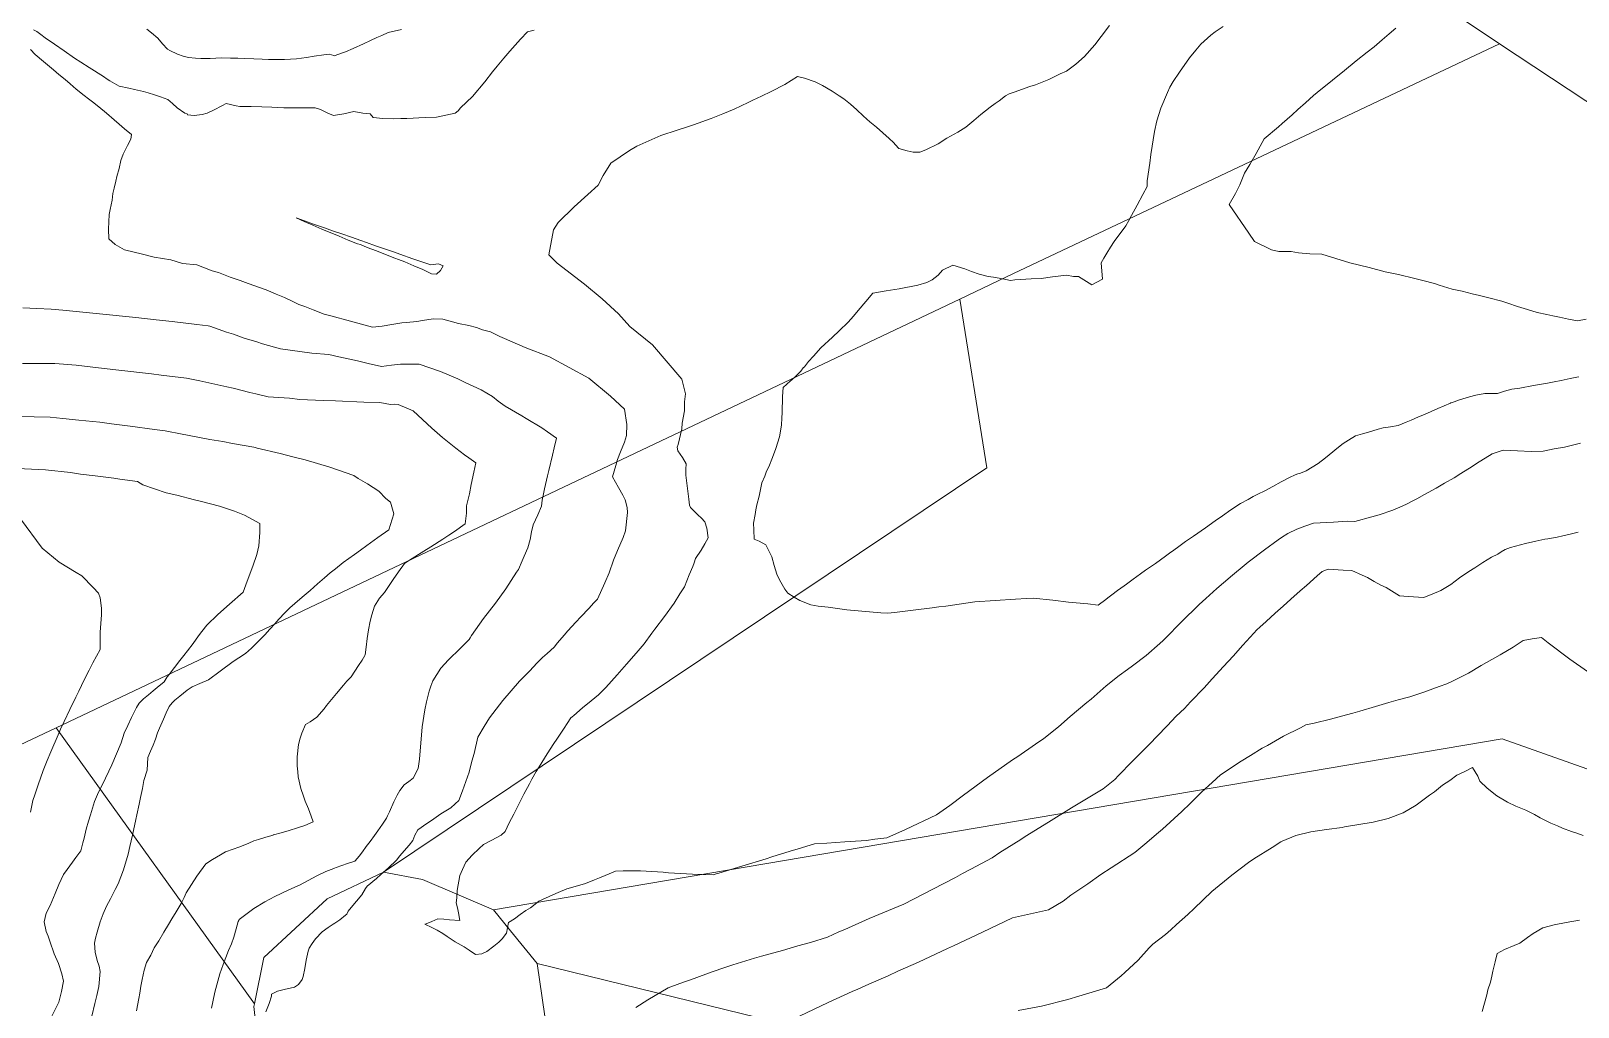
# Model space of a CAD drawing. Header units: inches. Extents: x 11351264 to 11356330, y 6702313 to 6706468.
# Drawn here: x 11353543 to 11354176, y 6703324 to 6703724 of the extents above; entities that cross this region are included whole.
import ezdxf

# ---------------------------------------------------------------- set-up
doc = ezdxf.new("R2010")
doc.units = ezdxf.units.IN
doc.header["$MEASUREMENT"] = 0
doc.layers.add('Shumate_Contours_clip1', color=7, linetype='Continuous', lineweight=0)
doc.layers.add('Shumate_Parcels_clip1', color=7, linetype='Continuous', lineweight=0)

msp = doc.modelspace()

# ---------------------------------------------------------------- linework, layer by layer
at = {"layer": 'Shumate_Contours_clip1'}
for points, elevation in [([(11353748.76, 6703724.19), (11353746.03, 6703723.52), (11353743.16, 6703720.44), (11353740.96, 6703718), (11353738.75, 6703715.57), (11353736.25, 6703712.62), (11353733.5, 6703709.45), (11353731.64, 6703707.06), (11353728.48, 6703703.01), (11353723.53, 6703696.96), (11353718.5, 6703692.34), (11353717.65, 6703691.15), (11353716.37, 6703690.1), (11353708.71, 6703688.53), (11353704.28, 6703688.37), (11353701.52, 6703688.22), (11353699.13, 6703688.06), (11353696.56, 6703688.02), (11353694.1, 6703687.99), (11353691.3, 6703687.83), (11353686.78, 6703688.02), (11353682.84, 6703688.42), (11353681.53, 6703689.85), (11353678.54, 6703690.2), (11353674.87, 6703690.8), (11353670.75, 6703689.85), (11353666.52, 6703689.16), (11353664.3, 6703690.23), (11353661.25, 6703691.6), (11353659, 6703692.38), (11353651.7, 6703692.39), (11353646.24, 6703692.41), (11353641.34, 6703692.6), (11353637.19, 6703692.72), (11353632.87, 6703692.89), (11353628.26, 6703692.92), (11353626.69, 6703693.2), (11353622.67, 6703694.08), (11353621.11, 6703693.27), (11353617.45, 6703691.44), (11353614.84, 6703690.23), (11353612.81, 6703689.61), (11353609.54, 6703689.22), (11353606.83, 6703689.47), (11353606.7, 6703689.83), (11353605.75, 6703690.18), (11353602.55, 6703692.34), (11353600.7, 6703694.14), (11353598.75, 6703695.74), (11353595.71, 6703696.83), (11353593.26, 6703697.67), (11353590.67, 6703698.5), (11353588.78, 6703699.04), (11353585.06, 6703699.9), (11353582.76, 6703700.37), (11353578.79, 6703701.17), (11353574.93, 6703703.37), (11353573.86, 6703704.1), (11353572.37, 6703705.11), (11353566.5, 6703708.82), (11353563.17, 6703710.99), (11353560.52, 6703712.71), (11353556.32, 6703715.67), (11353552.32, 6703718.41), (11353548.52, 6703721.05), (11353546.79, 6703722.36), (11353545.14, 6703723.62), (11353543.73, 6703724.25)], 1394), ([(11353694.41, 6703724.44), (11353688.98, 6703723.18), (11353686.41, 6703722), (11353684.26, 6703721.12), (11353681.65, 6703719.95), (11353678.83, 6703718.56), (11353674.66, 6703716.62), (11353671.46, 6703715.32), (11353667.98, 6703714.04), (11353666.91, 6703713.68), (11353666.65, 6703713.81), (11353664.8, 6703714.34), (11353662.63, 6703714.03), (11353658.64, 6703713.44), (11353655.53, 6703712.94), (11353651.46, 6703712.38), (11353646.45, 6703712.18), (11353642.8, 6703712.17), (11353639.88, 6703712.18), (11353637.4, 6703712.29), (11353633.98, 6703712.4), (11353630.06, 6703712.57), (11353627.36, 6703712.65), (11353624.45, 6703712.73), (11353620.64, 6703712.77), (11353616.12, 6703712.6), (11353612.23, 6703712.54), (11353610.03, 6703712.73), (11353607.2, 6703712.93), (11353605, 6703713.44), (11353602.73, 6703714.26), (11353599.55, 6703715.82), (11353598.57, 6703716.39), (11353596.53, 6703718.57), (11353594.62, 6703720.88), (11353592.1, 6703723.1), (11353590.17, 6703724.49)], 1396), ([(11353984.24, 6703725.99), (11353980.82, 6703721.6), (11353978.24, 6703718.13), (11353974.04, 6703713.37), (11353970.51, 6703710.18), (11353966.68, 6703707.42), (11353964.04, 6703706.3), (11353959.47, 6703703.92), (11353953.99, 6703701.83), (11353951.66, 6703701.05), (11353948.24, 6703699.83), (11353945.6, 6703698.89), (11353943.15, 6703698.1), (11353941.62, 6703697.31), (11353939.14, 6703695.28), (11353937.47, 6703694.06), (11353935.45, 6703692.61), (11353931.57, 6703689.63), (11353928.67, 6703687.1), (11353925.48, 6703684.5), (11353922.12, 6703682.38), (11353917.73, 6703679.88), (11353914.08, 6703677.65), (11353909.11, 6703675.1), (11353906.57, 6703674.2), (11353903.95, 6703674.2), (11353901.46, 6703674.77), (11353897.96, 6703675.75), (11353896.64, 6703677.26), (11353895.84, 6703678.14), (11353894.12, 6703679.81), (11353891.49, 6703682.16), (11353888.82, 6703684.41), (11353886.15, 6703686.67), (11353884.93, 6703687.67), (11353883.47, 6703689.04), (11353880.88, 6703691.5), (11353878.26, 6703693.89), (11353875.52, 6703695.98), (11353873.59, 6703697.23), (11353870.71, 6703699.18), (11353866.72, 6703701.48), (11353863.77, 6703703), (11353859.4, 6703704.48), (11353856.48, 6703705.16), (11353851.32, 6703701.87), (11353845.68, 6703699.06), (11353841.84, 6703697.12), (11353838.19, 6703695.45), (11353836.37, 6703694.51), (11353830.63, 6703691.86), (11353825.95, 6703689.9), (11353821.2, 6703688.03), (11353813.95, 6703685.4), (11353811.87, 6703684.74), (11353807.24, 6703683.22), (11353800.53, 6703681.05), (11353790.7, 6703676.71), (11353787.75, 6703674.85), (11353780.08, 6703669.69), (11353776.99, 6703664.67), (11353774.95, 6703660.65), (11353770.69, 6703656.86), (11353765.12, 6703651.85), (11353758.55, 6703645.38), (11353756.65, 6703642.47), (11353754.73, 6703632.13), (11353758.1, 6703628.82), (11353769.27, 6703620.18), (11353776.62, 6703614.16), (11353783.22, 6703608), (11353787.86, 6703602.77), (11353797.18, 6703595.36), (11353809.19, 6703581.21), (11353810.61, 6703575.22), (11353810.33, 6703572.02), (11353810.22, 6703568.28), (11353809.33, 6703563.22), (11353809.11, 6703560.97), (11353807.64, 6703554.54), (11353807.32, 6703553.42), (11353807.56, 6703551.93), (11353809.43, 6703549.22), (11353810.92, 6703546.55), (11353810.87, 6703544.39), (11353810.86, 6703541.96), (11353811.28, 6703538.69), (11353811.65, 6703535.43), (11353812.03, 6703532.17), (11353812.36, 6703529.64), (11353812.66, 6703528.78), (11353812.97, 6703528.41), (11353815.75, 6703525.8), (11353817.26, 6703524.4), (11353818.63, 6703522.89), (11353819.34, 6703520.23), (11353820.01, 6703516.36), (11353818.59, 6703513.8), (11353817.04, 6703511.27), (11353814.82, 6703507.85), (11353814.21, 6703506.05), (11353813.71, 6703504.65), (11353812.22, 6703501.14), (11353811.26, 6703498.7), (11353810.25, 6703496.28), (11353808.35, 6703493.33), (11353806.01, 6703489.63), (11353802.02, 6703484.17), (11353798.16, 6703478.93), (11353796.92, 6703477.26), (11353793.76, 6703472.99), (11353790.51, 6703469.08), (11353786.53, 6703464.62), (11353782.63, 6703460.21), (11353778.09, 6703455.05), (11353775.07, 6703452.11), (11353771.99, 6703449.62), (11353768.53, 6703446.71), (11353764.94, 6703443.65), (11353764.23, 6703443.07), (11353763.67, 6703442.61), (11353762.23, 6703440.37), (11353760.97, 6703438.44), (11353759.36, 6703436.01), (11353757.93, 6703433.83), (11353756.8, 6703432.11), (11353754.01, 6703427.86), (11353750.72, 6703422.59), (11353749.59, 6703420.62), (11353747.8, 6703417.51), (11353746.86, 6703415.56), (11353744.54, 6703411.32), (11353742.45, 6703407.3), (11353740.43, 6703403.24), (11353738.51, 6703399.59), (11353736.87, 6703396.15), (11353735.24, 6703394.66), (11353731.39, 6703392.57), (11353727.98, 6703390.72), (11353726.23, 6703389.19), (11353723.37, 6703386.42), (11353720.75, 6703383.54), (11353719.41, 6703380.57), (11353718.25, 6703378.08), (11353717.21, 6703371.99), (11353717.06, 6703368.96), (11353716.8, 6703366.84), (11353717.33, 6703364.82), (11353717.72, 6703362.77), (11353718.24, 6703359.64), (11353714.09, 6703359.94), (11353711.79, 6703360.17), (11353709.26, 6703360.3), (11353706.84, 6703359.31), (11353704.44, 6703358.31), (11353704.01, 6703358.13), (11353704.29, 6703357.99), (11353706.6, 6703356.87), (11353708.99, 6703355.73), (11353711.3, 6703354.29), (11353713.13, 6703353.09), (11353716.43, 6703350.94), (11353720.09, 6703348.82), (11353722.07, 6703347.48), (11353724.64, 6703345.68), (11353727.31, 6703346.01), (11353729.32, 6703346.94), (11353732.25, 6703349.1), (11353734.24, 6703350.73), (11353735.64, 6703352.21), (11353737.35, 6703354.43), (11353738.26, 6703358.79), (11353740.62, 6703360.41), (11353742.96, 6703362.08), (11353745.3, 6703363.72), (11353747.18, 6703364.86), (11353747.75, 6703365.32), (11353750.56, 6703367.6), (11353756.38, 6703370.18), (11353758.5, 6703371.11), (11353762.06, 6703372.58), (11353766.5, 6703373.9), (11353769.68, 6703374.83), (11353773.4, 6703376.3), (11353775.53, 6703377.1), (11353777.72, 6703378.06), (11353782.03, 6703379.82), (11353785.18, 6703379.99), (11353792.22, 6703380.04), (11353801.57, 6703379.39), (11353803.7, 6703379.21), (11353813.5, 6703378.62), (11353821.99, 6703378.3), (11353823.67, 6703378.84), (11353824.27, 6703379), (11353833.69, 6703381.92), (11353843.65, 6703384.95), (11353845.98, 6703385.7), (11353853.57, 6703388.05), (11353856.86, 6703389.05), (11353863.52, 6703391.11), (11353868.49, 6703391.36), (11353875.95, 6703391.92), (11353878.04, 6703392.05), (11353884.81, 6703392.47), (11353888.21, 6703392.98), (11353893.15, 6703393.5), (11353900.8, 6703396.94), (11353913.48, 6703402.92), (11353918.85, 6703406.81), (11353924.56, 6703410.95), (11353934.3, 6703418.15), (11353944.53, 6703425.43), (11353946.67, 6703426.86), (11353953.93, 6703431.91), (11353957.39, 6703434.16), (11353963.36, 6703438.98), (11353968.1, 6703443.11), (11353975, 6703448.88), (11353976.74, 6703450.34), (11353982.86, 6703455.79), (11353988.19, 6703459.91), (11353991.58, 6703462.35), (11353993.69, 6703463.95), (11353999.25, 6703468.18), (11354004.89, 6703473.03), (11354006.27, 6703474.25), (11354009.53, 6703477.58), (11354011.35, 6703479.48), (11354015.41, 6703483.62), (11354019.23, 6703487.3), (11354020.95, 6703488.97), (11354023.65, 6703491.5), (11354028.21, 6703495.58), (11354030.99, 6703497.89), (11354034.6, 6703500.98), (11354039.46, 6703504.98), (11354041.09, 6703506.29), (11354047.77, 6703511.43), (11354053.33, 6703515.45), (11354054.64, 6703516.46), (11354057.32, 6703518.07), (11354060.9, 6703519.82), (11354064.27, 6703521.11), (11354067.85, 6703522.29), (11354075.93, 6703522.78), (11354081.52, 6703523.15), (11354084.69, 6703523.07), (11354091.69, 6703524.88), (11354094.71, 6703525.8), (11354100.25, 6703527.66), (11354104.14, 6703529.32), (11354106.16, 6703530.3), (11354107.98, 6703531.2), (11354110.15, 6703532.34), (11354113.2, 6703534.09), (11354118.03, 6703536.65), (11354121.45, 6703538.69), (11354125.36, 6703540.86), (11354128.05, 6703542.62), (11354132.76, 6703545.47), (11354134.54, 6703546.68), (11354141, 6703550.77), (11354145.42, 6703552.24), (11354148.5, 6703552.13), (11354151.32, 6703551.96), (11354156.9, 6703551.66), (11354161.79, 6703551.84), (11354166.28, 6703552.69), (11354170.5, 6703553.47), (11354177.13, 6703555.05)], 1392), ([(11354030.74, 6703725.64), (11354027.48, 6703723.41), (11354025.76, 6703722.05), (11354021.67, 6703718.4), (11354019.6, 6703715.98), (11354016.98, 6703712.88), (11354012.87, 6703706.9), (11354010.34, 6703703.08), (11354008.95, 6703700.77), (11354008.06, 6703698.58), (11354005.23, 6703692.2), (11354003.7, 6703687.01), (11354002.7, 6703682.69), (11354001.19, 6703673.19), (11354000.74, 6703669.72), (11353999.75, 6703662.43), (11353999.7, 6703660.18), (11353997.93, 6703656.87), (11353995.66, 6703652.57), (11353993.26, 6703648.32), (11353992.18, 6703646.27), (11353990.93, 6703644.05), (11353989.05, 6703641.45), (11353987.7, 6703639.72), (11353986.22, 6703637.66), (11353984.65, 6703635.32), (11353983.16, 6703632.79), (11353981.88, 6703630.8), (11353980.9, 6703628.96), (11353981.43, 6703622.22), (11353977.01, 6703619.84), (11353971.55, 6703623.35), (11353969.53, 6703623.24), (11353966.66, 6703623.82), (11353960.99, 6703623.1), (11353956.28, 6703622.51), (11353952.23, 6703622.29), (11353945.47, 6703621.93), (11353943.7, 6703621.66), (11353940.59, 6703622.39), (11353936.83, 6703622.96), (11353934.59, 6703623.35), (11353930.96, 6703624.25), (11353927.7, 6703625.31), (11353925.04, 6703626.48), (11353920.12, 6703627.89), (11353915.93, 6703625.96), (11353914.06, 6703623.81), (11353911.68, 6703621.95), (11353909.5, 6703620.89), (11353905.79, 6703619.73), (11353898.16, 6703618.29), (11353892.81, 6703617.4), (11353887.31, 6703616.45), (11353884.48, 6703613.08), (11353881.42, 6703609.34), (11353879.49, 6703607.04), (11353877.28, 6703604.66), (11353873.58, 6703601.08), (11353870.87, 6703598.47), (11353866.05, 6703594.1), (11353863.09, 6703590.73), (11353861, 6703588.49), (11353859.34, 6703586.36), (11353858.81, 6703585.92), (11353857.92, 6703584.55), (11353855.8, 6703582.44), (11353854.15, 6703581.04), (11353853.69, 6703580.62), (11353850.61, 6703577.82), (11353850.34, 6703574.21), (11353850.31, 6703567.49), (11353850.15, 6703565.48), (11353849.93, 6703562.47), (11353849.15, 6703557.63), (11353847.59, 6703552.84), (11353846.36, 6703549.17), (11353844.82, 6703545.41), (11353843.9, 6703543.56), (11353843.22, 6703541.63), (11353841.95, 6703538.9), (11353841.61, 6703537.47), (11353841.2, 6703535.44), (11353840.77, 6703533.4), (11353839.88, 6703529.82), (11353839.51, 6703527.83), (11353839.13, 6703525.83), (11353838.48, 6703522.39), (11353838.61, 6703519.57), (11353838.75, 6703515.84), (11353840.87, 6703514.95), (11353843.62, 6703513.47), (11353845.96, 6703508.52), (11353846.96, 6703504.98), (11353848.02, 6703501.49), (11353849.11, 6703499.13), (11353851.4, 6703495.37), (11353852.54, 6703493.73), (11353855.17, 6703492.02), (11353857.42, 6703490.66), (11353861.94, 6703488.93), (11353865.02, 6703488.39), (11353869.12, 6703487.87), (11353876.68, 6703486.82), (11353890.7, 6703485.59), (11353893.48, 6703485.47), (11353896.24, 6703485.76), (11353903.92, 6703486.76), (11353911.66, 6703487.62), (11353914.42, 6703488.01), (11353917.23, 6703488.33), (11353929.1, 6703490.13), (11353945.73, 6703491.18), (11353950.33, 6703491.52), (11353952.99, 6703491.65), (11353961.09, 6703490.75), (11353967.48, 6703490.01), (11353975.33, 6703489.24), (11353979.69, 6703488.69), (11353982.75, 6703491.08), (11353983.58, 6703491.7), (11353985.23, 6703492.97), (11353987.48, 6703494.7), (11353990.23, 6703496.68), (11353991.23, 6703497.4), (11353993.97, 6703499.35), (11353996.99, 6703501.54), (11353999.04, 6703503.04), (11354003.05, 6703505.76), (11354007.26, 6703508.79), (11354008.9, 6703509.98), (11354010.58, 6703511.21), (11354012.67, 6703512.76), (11354015.42, 6703514.76), (11354018.64, 6703517.05), (11354023.54, 6703520.46), (11354027.49, 6703523.22), (11354030.52, 6703525.35), (11354033.98, 6703527.75), (11354037.87, 6703530.44), (11354041, 6703532.03), (11354043.05, 6703533.18), (11354044.97, 6703534.17), (11354047.81, 6703535.51), (11354051.16, 6703537.39), (11354054.53, 6703539.24), (11354057.94, 6703540.96), (11354060.34, 6703542.08), (11354061.39, 6703542.53), (11354062.43, 6703542.75), (11354064.78, 6703543.8), (11354069.72, 6703546.81), (11354072.66, 6703549.05), (11354075.64, 6703551.49), (11354077.36, 6703552.93), (11354079.95, 6703554.9), (11354082.06, 6703556.27), (11354085.02, 6703558.09), (11354087.85, 6703558.89), (11354090.28, 6703559.6), (11354094.31, 6703560.83), (11354096.38, 6703561.29), (11354099.34, 6703561.8), (11354102.41, 6703562.29), (11354105.77, 6703563.63), (11354107.84, 6703564.49), (11354110.76, 6703565.8), (11354113.28, 6703566.86), (11354118.71, 6703569.21), (11354123.92, 6703571.46), (11354124.06, 6703571.52), (11354124.17, 6703571.56), (11354125.44, 6703572.04), (11354127.56, 6703572.82), (11354131.7, 6703574.05), (11354134.32, 6703574.67), (11354137.98, 6703575.37), (11354140.01, 6703575.47), (11354143.17, 6703575.47), (11354146.02, 6703576.31), (11354148.97, 6703577.13), (11354152.32, 6703577.55), (11354157.93, 6703578.64), (11354163.55, 6703579.7), (11354166.39, 6703580.24), (11354169.16, 6703580.78), (11354172.94, 6703581.49), (11354175.56, 6703582.03), (11354176.39, 6703582.24)], 1390), ([(11354101.52, 6703725.02), (11354098.82, 6703722.65), (11354095.84, 6703720.14), (11354092.58, 6703717.36), (11354089.82, 6703715.16), (11354085.28, 6703711.54), (11354080.44, 6703707.61), (11354075.61, 6703703.72), (11354073.36, 6703701.91), (11354070.78, 6703699.82), (11354067.75, 6703697.4), (11354064.5, 6703694.36), (11354061.43, 6703691.64), (11354059.09, 6703689.47), (11354055, 6703685.95), (11354053.48, 6703684.55), (11354047.54, 6703679.59), (11354044.34, 6703673.69), (11354041.76, 6703669.15), (11354039.52, 6703665.58), (11354037.62, 6703660.86), (11354035.83, 6703657.29), (11354033.33, 6703652.82), (11354041.37, 6703641.06), (11354043.63, 6703637.57), (11354050.6, 6703634.19), (11354053.59, 6703633.57), (11354058.59, 6703633.59), (11354061.65, 6703632.96), (11354066.27, 6703632.55), (11354071.22, 6703632.47), (11354082.66, 6703628.94), (11354090.64, 6703626.93), (11354097.09, 6703625.15), (11354102.6, 6703624.09), (11354104.82, 6703623.58), (11354107.15, 6703623), (11354112.5, 6703621.64), (11354117.3, 6703620.37), (11354119.28, 6703619.74), (11354124.61, 6703618.15), (11354128.61, 6703617.27), (11354132.8, 6703616.24), (11354135.81, 6703615.57), (11354139.6, 6703614.63), (11354144.86, 6703613.14), (11354147.4, 6703612.37), (11354151.38, 6703611.08), (11354155.36, 6703609.8), (11354159.36, 6703608.58), (11354163.27, 6703607.7), (11354165.76, 6703607.14), (11354168.45, 6703606.62), (11354172.19, 6703605.87), (11354175.88, 6703605.18), (11354179.44, 6703605.82)], 1388), ([(11353542.48, 6703716.28), (11353544.37, 6703714.19), (11353547.82, 6703711.25), (11353551.89, 6703707.9), (11353554.08, 6703706.06), (11353556.63, 6703703.9), (11353558.69, 6703702.16), (11353561.2, 6703700.04), (11353564.51, 6703697.41), (11353566.27, 6703696.05), (11353567.88, 6703694.77), (11353570.45, 6703692.78), (11353573.66, 6703690.11), (11353576.8, 6703687.38), (11353578.77, 6703685.72), (11353581.05, 6703683.79), (11353583.85, 6703681.41), (11353583.75, 6703680.46), (11353583.54, 6703679.57), (11353582.17, 6703676.99), (11353580.46, 6703673.41), (11353579.54, 6703670.85), (11353578.76, 6703667.55), (11353577.91, 6703664.27), (11353577.44, 6703662.29), (11353576.73, 6703659.44), (11353576.25, 6703657.3), (11353575.88, 6703654.56), (11353575.11, 6703650.79), (11353574.68, 6703648.73), (11353574.38, 6703642.68), (11353574.54, 6703638.7), (11353577.14, 6703636.42), (11353580.95, 6703634.22), (11353588.42, 6703632.46), (11353593.08, 6703631.27), (11353599.97, 6703630.09), (11353604.72, 6703628.64), (11353610.63, 6703628.06), (11353616.87, 6703625.6), (11353619.51, 6703624.88), (11353624.22, 6703622.99), (11353628.4, 6703621.68), (11353631.62, 6703620.39), (11353639.01, 6703617.79), (11353643.08, 6703616.07), (11353646.43, 6703614.66), (11353649.67, 6703613.14), (11353652.42, 6703611.85), (11353654.8, 6703610.98), (11353658.23, 6703609.66), (11353662.7, 6703607.93), (11353665.49, 6703607.19), (11353673.57, 6703605.06), (11353677.97, 6703603.83), (11353682.46, 6703602.62), (11353686.52, 6703602.94), (11353690.48, 6703603.7), (11353694.47, 6703604.28), (11353696.48, 6703604.5), (11353700.63, 6703604.86), (11353702.98, 6703605.32), (11353707.34, 6703605.91), (11353711.32, 6703605.78), (11353717.76, 6703604.07), (11353722.01, 6703603.2), (11353725.11, 6703602.38), (11353727.51, 6703601.48), (11353730.82, 6703600.62), (11353734.61, 6703598.78), (11353736.53, 6703597.93), (11353745.09, 6703594.24), (11353755.02, 6703590.45), (11353771.14, 6703581.71), (11353780.02, 6703574.27), (11353785.76, 6703568.93), (11353786.66, 6703562.67), (11353786.47, 6703558.24), (11353785.76, 6703555.43), (11353784.08, 6703551.46), (11353782.86, 6703548.32), (11353782.14, 6703545.96), (11353780.74, 6703541.26), (11353783.18, 6703536.94), (11353785.03, 6703533.83), (11353786.01, 6703531.89), (11353786.73, 6703528.73), (11353786.93, 6703526.73), (11353786.04, 6703519.2), (11353785.13, 6703516.44), (11353782.8, 6703511.12), (11353781.2, 6703507.16), (11353779.44, 6703501.96), (11353777.62, 6703497.88), (11353774.62, 6703491.22), (11353773.18, 6703489.73), (11353771.04, 6703487.44), (11353767.78, 6703483.99), (11353765.73, 6703481.77), (11353762.49, 6703478.24), (11353760.94, 6703476.41), (11353758.26, 6703473.33), (11353756.84, 6703471.62), (11353753.98, 6703469.03), (11353752.1, 6703467.32), (11353749.89, 6703465.16), (11353746.85, 6703461.8), (11353742.73, 6703457.6), (11353735.95, 6703449.79), (11353730.48, 6703442.66), (11353728.31, 6703439.07), (11353725.6, 6703434.68), (11353724.09, 6703428.04), (11353723.25, 6703424.86), (11353722.09, 6703420.45), (11353720.78, 6703416.6), (11353719.35, 6703412.73), (11353717.89, 6703408.84), (11353716.36, 6703407.37), (11353714.64, 6703405.77), (11353710.52, 6703403.35), (11353706.71, 6703400.59), (11353704.76, 6703399.33), (11353701.12, 6703396.75), (11353699.82, 6703394.6), (11353699.07, 6703392.36), (11353697.59, 6703390.49), (11353695.52, 6703388.15), (11353693.73, 6703386.11), (11353692.31, 6703384.43), (11353689.05, 6703381.18), (11353685.92, 6703378.43), (11353684.11, 6703376.84), (11353680.37, 6703373.66), (11353679.65, 6703372.83), (11353678.12, 6703370.23), (11353675.96, 6703367.52), (11353674.51, 6703365.78), (11353672.58, 6703363.45), (11353671.95, 6703362.3), (11353671.44, 6703361.8), (11353669.16, 6703359.98), (11353667.13, 6703358.57), (11353666.44, 6703358.11), (11353664.4, 6703356.76), (11353661.95, 6703354.99), (11353659.21, 6703352.19), (11353657.77, 6703350.31), (11353656.53, 6703348.36), (11353656.24, 6703347.17), (11353655.42, 6703343.36), (11353654.87, 6703340.01), (11353654.08, 6703336.73), (11353653.72, 6703335.52), (11353652.28, 6703333.47), (11353650.56, 6703332.34), (11353646.35, 6703331.41), (11353643.58, 6703330.69), (11353641.15, 6703329.5), (11353641.23, 6703328.69), (11353640.2, 6703325.69), (11353638.8, 6703322.26)], 1394), ([(11353539.42, 6703610.42), (11353545.09, 6703610.17), (11353551.03, 6703609.87), (11353555.77, 6703609.55), (11353570.71, 6703608.08), (11353585.63, 6703606.54), (11353593.91, 6703605.58), (11353600.53, 6703604.89), (11353610.54, 6703603.66), (11353615.26, 6703603.13), (11353615.99, 6703602.98), (11353622.7, 6703600.55), (11353625.66, 6703599.63), (11353630.04, 6703598.09), (11353635.22, 6703596.54), (11353637.42, 6703595.8), (11353644.86, 6703593.7), (11353657.64, 6703591.89), (11353664.61, 6703591.38), (11353668.69, 6703590.45), (11353676.32, 6703588.73), (11353680.78, 6703587.68), (11353686.26, 6703586.48), (11353690.28, 6703586.96), (11353693.95, 6703587.38), (11353697.69, 6703587.47), (11353701.68, 6703587.36), (11353710.42, 6703584.39), (11353717.42, 6703581.44), (11353720.53, 6703579.96), (11353727.07, 6703576.87), (11353731.69, 6703574.16), (11353733.94, 6703572.27), (11353736.79, 6703570.28), (11353743.66, 6703566.28), (11353745.49, 6703565.2), (11353751.84, 6703561.37), (11353754.21, 6703559.73), (11353757.81, 6703557.07), (11353756.92, 6703553.22), (11353756.2, 6703550.18), (11353754.66, 6703543.87), (11353754.16, 6703541.67), (11353752.97, 6703536.39), (11353752.53, 6703534.37), (11353751.94, 6703531.7), (11353751.76, 6703529.26), (11353750.18, 6703525.69), (11353748.35, 6703521.69), (11353747.65, 6703518.8), (11353747.1, 6703515.64), (11353746.06, 6703512.28), (11353744.64, 6703508.77), (11353743.78, 6703506.86), (11353742.29, 6703503.41), (11353741.5, 6703502.29), (11353737.14, 6703495.41), (11353732.85, 6703489.59), (11353727.97, 6703483.24), (11353723.08, 6703476.31), (11353722.48, 6703475.34), (11353722.12, 6703474.74), (11353718.39, 6703470.99), (11353713.6, 6703466.37), (11353710.5, 6703462.97), (11353707.22, 6703457.83), (11353706.41, 6703455.57), (11353705.72, 6703453.54), (11353704.68, 6703449.23), (11353703.89, 6703445.88), (11353702.82, 6703439.01), (11353702.43, 6703433.91), (11353702.24, 6703430.8), (11353701.82, 6703425.7), (11353701.23, 6703421.84), (11353699.12, 6703418), (11353697.35, 6703416.63), (11353695.52, 6703415.18), (11353693.7, 6703412.95), (11353692.65, 6703411.03), (11353691.24, 6703408.28), (11353689.52, 6703404.15), (11353688.73, 6703402.49), (11353688.23, 6703401.54), (11353686.65, 6703399.09), (11353684.75, 6703396.31), (11353683.38, 6703394.41), (11353681.52, 6703392.02), (11353679.93, 6703389.92), (11353678.41, 6703387.8), (11353677.06, 6703386), (11353675.47, 6703384.12), (11353675.35, 6703383.97), (11353672.25, 6703382.95), (11353667.65, 6703381.35), (11353667.03, 6703381.12), (11353666.64, 6703381), (11353663.46, 6703379.67), (11353659.74, 6703377.9), (11353656.16, 6703376.03), (11353652.61, 6703374.15), (11353650.76, 6703373.34), (11353648.04, 6703372.1), (11353642.59, 6703369.43), (11353638.42, 6703367.26), (11353633.93, 6703364.53), (11353630.72, 6703362.14), (11353628, 6703360.04), (11353627.88, 6703360.01), (11353627.75, 6703359.73), (11353627.52, 6703359.28), (11353626.75, 6703356.22), (11353625.8, 6703352.84), (11353624.76, 6703350.18), (11353623.6, 6703347.37), (11353621.39, 6703341.62), (11353620.65, 6703339.71), (11353620.06, 6703337.79), (11353618.8, 6703333.39), (11353618.02, 6703330.34), (11353617.16, 6703326.33), (11353616.64, 6703323.76)], 1396), ([(11353539.28, 6703587.63), (11353547.61, 6703587.64), (11353552.4, 6703587.72), (11353561.24, 6703587.01), (11353572.68, 6703585.69), (11353578.61, 6703584.98), (11353592.02, 6703583.41), (11353596.02, 6703582.91), (11353606.43, 6703581.69), (11353611.88, 6703580.54), (11353615.54, 6703579.75), (11353622.86, 6703578.15), (11353625.49, 6703577.6), (11353632.24, 6703575.78), (11353634.77, 6703575.28), (11353639.77, 6703574.05), (11353648.52, 6703573.45), (11353652.76, 6703573.01), (11353662.28, 6703572.56), (11353667.32, 6703572.34), (11353678.97, 6703571.86), (11353685.57, 6703571.75), (11353689.92, 6703570.92), (11353691.52, 6703570.98), (11353693.06, 6703570.89), (11353699.19, 6703568.26), (11353706.78, 6703561.26), (11353711.13, 6703557.45), (11353716.69, 6703553.02), (11353720.15, 6703550.35), (11353722.01, 6703549.02), (11353724.88, 6703546.96), (11353724, 6703543.14), (11353722.87, 6703538.17), (11353722.24, 6703534.35), (11353721.03, 6703529.47), (11353721, 6703526.39), (11353720.41, 6703522.08), (11353716.09, 6703518.9), (11353713.8, 6703517.43), (11353711.31, 6703515.78), (11353706.38, 6703512.68), (11353703.6, 6703510.92), (11353697.67, 6703507.17), (11353695.57, 6703505.85), (11353693.2, 6703502.45), (11353691.02, 6703499.28), (11353688.86, 6703496), (11353687.43, 6703493.9), (11353685.41, 6703491.56), (11353683.32, 6703488.29), (11353682.29, 6703484.75), (11353681.61, 6703482.25), (11353680.87, 6703478.64), (11353680.36, 6703475.08), (11353679.91, 6703471.53), (11353679.56, 6703468.4), (11353679.4, 6703468.12), (11353678.25, 6703466.3), (11353676.78, 6703464.01), (11353675.3, 6703461.72), (11353673.8, 6703459.46), (11353672.04, 6703457.59), (11353670.69, 6703456.04), (11353667.79, 6703452.65), (11353663.75, 6703447.7), (11353662.67, 6703446.3), (11353659.72, 6703442.91), (11353657.05, 6703441.06), (11353655.06, 6703439.84), (11353653.56, 6703436.42), (11353652.9, 6703434.25), (11353652.22, 6703431.78), (11353651.69, 6703426.64), (11353651.65, 6703423.02), (11353651.94, 6703420.52), (11353652.15, 6703418.48), (11353653.18, 6703413.74), (11353654.21, 6703410.52), (11353654.99, 6703408.49), (11353656.36, 6703405.32), (11353657.45, 6703402.35), (11353658.27, 6703400.03), (11353654.84, 6703398.6), (11353651.76, 6703397.63), (11353648.43, 6703396.53), (11353645.19, 6703395.54), (11353641.94, 6703394.68), (11353641.91, 6703394.68), (11353641.84, 6703394.66), (11353638.91, 6703393.76), (11353635.91, 6703392.85), (11353633.96, 6703392.22), (11353631.92, 6703391.38), (11353628.86, 6703390.13), (11353627.8, 6703389.63), (11353625.43, 6703388.8), (11353622.35, 6703387.75), (11353620.33, 6703386.55), (11353616.96, 6703384.64), (11353614.34, 6703382.86), (11353610.58, 6703377.76), (11353606.25, 6703370.99), (11353605.39, 6703369.1), (11353604.24, 6703366.57), (11353602.14, 6703363.25), (11353600.43, 6703360.33), (11353598.94, 6703358.02), (11353597.09, 6703354.89), (11353595.06, 6703351.35), (11353593.16, 6703348.41), (11353591.72, 6703345.52), (11353589.98, 6703342.43), (11353589.09, 6703339.27), (11353588.18, 6703335.54), (11353587.72, 6703332.84), (11353587.21, 6703329.93), (11353586.85, 6703327.79), (11353585.96, 6703322.73)], 1398), ([(11353537.42, 6703565.93), (11353550.51, 6703565.69), (11353555.73, 6703565.19), (11353562.23, 6703564.55), (11353570.87, 6703563.66), (11353575.68, 6703563.05), (11353583.24, 6703562.08), (11353593.24, 6703560.72), (11353597.58, 6703560.17), (11353604.61, 6703558.78), (11353606.74, 6703558.38), (11353615.92, 6703556.62), (11353621.18, 6703555.7), (11353625.14, 6703554.96), (11353634, 6703553.46), (11353634.44, 6703553.33), (11353635.26, 6703553.06), (11353644.71, 6703550.88), (11353649.89, 6703549.54), (11353654.99, 6703548.23), (11353665.01, 6703545.18), (11353674.87, 6703541.89), (11353676.71, 6703540.62), (11353680.51, 6703538.36), (11353685.13, 6703535.49), (11353687.97, 6703532.44), (11353689.96, 6703530.86), (11353691.19, 6703526.11), (11353689.23, 6703519.59), (11353684.72, 6703516.39), (11353680.25, 6703513.19), (11353677.65, 6703511.33), (11353675.09, 6703509.5), (11353670.57, 6703506.28), (11353667.4, 6703503.66), (11353665.24, 6703501.93), (11353662.82, 6703499.89), (11353659.97, 6703497.46), (11353656.97, 6703494.8), (11353654.48, 6703492.72), (11353652.73, 6703491.2), (11353648.72, 6703487.68), (11353646.59, 6703485.55), (11353644.19, 6703483.07), (11353642.57, 6703481.13), (11353640.55, 6703478.92), (11353638.44, 6703476.56), (11353635.33, 6703473.43), (11353633.01, 6703471.2), (11353630.51, 6703468.98), (11353627.79, 6703467.13), (11353625.5, 6703465.75), (11353620.14, 6703461.73), (11353615.38, 6703458.25), (11353611.85, 6703456.69), (11353608.67, 6703455.31), (11353606.64, 6703453.95), (11353603.7, 6703451.54), (11353601.61, 6703449.92), (11353600.57, 6703448.78), (11353599.21, 6703447.28), (11353598.06, 6703444.67), (11353596.92, 6703442.05), (11353595.34, 6703438.44), (11353594.49, 6703436.46), (11353593.72, 6703433.88), (11353592.72, 6703431.42), (11353591.66, 6703429.04), (11353590.53, 6703426.42), (11353590.26, 6703421.18), (11353588.93, 6703417.04), (11353588.3, 6703413.73), (11353587.49, 6703409.99), (11353586.99, 6703407.33), (11353586.02, 6703402.92), (11353585.64, 6703400.95), (11353584.26, 6703394.58), (11353583.19, 6703390.02), (11353582.47, 6703386.77), (11353580.52, 6703380.42), (11353578.42, 6703374.68), (11353577.18, 6703372.32), (11353575.27, 6703368.58), (11353573.59, 6703365.48), (11353572.2, 6703362.41), (11353571, 6703359.13), (11353569.75, 6703354.95), (11353569.15, 6703352.4), (11353568.67, 6703350.43), (11353569.02, 6703346.74), (11353569.8, 6703343.32), (11353570.57, 6703340.95), (11353570.98, 6703338.79), (11353570.49, 6703332.59), (11353569.72, 6703328.92), (11353568.79, 6703325.62), (11353567.62, 6703320.48)], 1400), ([(11353534.4, 6703544.79), (11353542.85, 6703544.41), (11353548.65, 6703544.11), (11353558.83, 6703543), (11353563.02, 6703542.44), (11353568.99, 6703541.75), (11353576.63, 6703540.68), (11353579.14, 6703540.37), (11353586.26, 6703539.32), (11353588.56, 6703537.95), (11353598, 6703534.78), (11353602.36, 6703533.79), (11353609.58, 6703531.88), (11353612.51, 6703531.23), (11353619.91, 6703529.24), (11353626.06, 6703527.28), (11353630.08, 6703525.54), (11353636.33, 6703522.2), (11353636.33, 6703518.47), (11353636.02, 6703513.03), (11353635.13, 6703509.55), (11353633.48, 6703504.68), (11353632.43, 6703501.8), (11353630.63, 6703497.01), (11353629.58, 6703494.04), (11353623.94, 6703489.21), (11353619.25, 6703484.91), (11353614.72, 6703480.54), (11353612.59, 6703477.97), (11353611.33, 6703476.21), (11353609.04, 6703473.01), (11353606.75, 6703470.11), (11353605.26, 6703468.19), (11353603.67, 6703466.15), (11353601.5, 6703463.18), (11353599.21, 6703460.42), (11353598.5, 6703459.35), (11353597.29, 6703457.43), (11353594.4, 6703455.05), (11353592.76, 6703453.71), (11353590.79, 6703452.03), (11353588.83, 6703450.36), (11353586.96, 6703448.68), (11353585.92, 6703446.82), (11353583.92, 6703442.73), (11353582.39, 6703439.53), (11353580.87, 6703436.33), (11353579.65, 6703432.37), (11353575.81, 6703423.41), (11353571.93, 6703415.37), (11353570.28, 6703412.19), (11353568.69, 6703408.42), (11353567.04, 6703402.94), (11353566.23, 6703400.32), (11353565.28, 6703397.03), (11353564.41, 6703393.39), (11353563.97, 6703391.43), (11353563.1, 6703388.14), (11353561.08, 6703385.43), (11353559.73, 6703383.57), (11353557.48, 6703380.51), (11353556.02, 6703378.56), (11353555.07, 6703376.5), (11353554.11, 6703374.34), (11353552.61, 6703370.77), (11353550.49, 6703365.82), (11353548.9, 6703362.73), (11353548.11, 6703359.11), (11353548.89, 6703355.19), (11353549.7, 6703353.21), (11353550.41, 6703351.2), (11353552.23, 6703345.99), (11353554.03, 6703342.04), (11353555.37, 6703337.89), (11353556.04, 6703334.85), (11353555.2, 6703330.56), (11353554.08, 6703326.26), (11353551.02, 6703319.91)], 1402), ([(11353538.42, 6703524.15), (11353547.28, 6703512.08), (11353554.22, 6703506.34), (11353561.16, 6703502.08), (11353563.56, 6703500.7), (11353568.11, 6703495.94), (11353570.36, 6703493.72), (11353571.06, 6703491.69), (11353571.53, 6703487.56), (11353571.53, 6703484.84), (11353571.02, 6703477.67), (11353571.04, 6703470.67), (11353568.06, 6703465.18), (11353566.55, 6703462.2), (11353564.52, 6703458.12), (11353562.27, 6703453.59), (11353561.04, 6703451.09), (11353558.58, 6703446.08), (11353556.3, 6703441.1), (11353554.85, 6703437.96), (11353553.83, 6703435.63), (11353550.82, 6703428.76), (11353549.3, 6703425.16), (11353547.71, 6703421.08), (11353545.61, 6703415.24), (11353544.24, 6703411.12), (11353543.46, 6703408.77), (11353542.56, 6703404.03)], 1404), ([(11353790.28, 6703324.07), (11353795.28, 6703327.18), (11353803.59, 6703332.15), (11353808.42, 6703333.89), (11353814.27, 6703335.97), (11353821.2, 6703338.47), (11353827.23, 6703340.61), (11353830.03, 6703341.49), (11353838.87, 6703344.29), (11353841.85, 6703345.08), (11353850.37, 6703347.41), (11353856.68, 6703349.27), (11353861.8, 6703350.67), (11353868.84, 6703352.84), (11353873.5, 6703354.97), (11353875.89, 6703355.99), (11353885.92, 6703360.48), (11353900.02, 6703366.32), (11353911.94, 6703372.43), (11353921.18, 6703377.3), (11353924.05, 6703378.86), (11353927.49, 6703380.72), (11353936.19, 6703385.27), (11353939.43, 6703387.51), (11353947.97, 6703392.76), (11353949.79, 6703393.99), (11353959.27, 6703399.94), (11353968.76, 6703405.83), (11353978.28, 6703411.58), (11353981.68, 6703413.5), (11353986.45, 6703417.36), (11353988.02, 6703418.99), (11353993.59, 6703424.69), (11353995.88, 6703427.09), (11354000.72, 6703432.02), (11354003.75, 6703435.19), (11354007.87, 6703439.34), (11354011.62, 6703443.29), (11354014.99, 6703446.39), (11354017.47, 6703449.12), (11354023, 6703454.93), (11354026.27, 6703458.54), (11354030.96, 6703463.59), (11354034.9, 6703467.93), (11354038.9, 6703472.35), (11354043.38, 6703477.29), (11354044.63, 6703478.61), (11354045.86, 6703479.8), (11354048.39, 6703482.13), (11354052.12, 6703485.49), (11354055.37, 6703488.35), (11354058.52, 6703491.18), (11354062.34, 6703494.56), (11354064.92, 6703496.87), (11354069.31, 6703500.7), (11354071.35, 6703502.53), (11354073.84, 6703503.48), (11354079.99, 6703503.12), (11354083.54, 6703502.91), (11354087.77, 6703500.97), (11354089.85, 6703500.05), (11354092.67, 6703498.38), (11354095.41, 6703496.89), (11354097.48, 6703495.94), (11354103.02, 6703492.64), (11354106.58, 6703492.29), (11354112.9, 6703491.95), (11354114.61, 6703492.59), (11354116.36, 6703493.3), (11354119.92, 6703494.73), (11354123.97, 6703497.22), (11354127.56, 6703499.95), (11354131.45, 6703502.51), (11354133.91, 6703504.07), (11354137.11, 6703506.18), (11354140.63, 6703508.36), (11354143.21, 6703509.69), (11354144.57, 6703510.52), (11354146.26, 6703511.61), (11354148.41, 6703512.37), (11354150.44, 6703512.92), (11354154.65, 6703514.06), (11354158.77, 6703514.98), (11354162.48, 6703515.72), (11354163.78, 6703515.92), (11354167.51, 6703516.64), (11354169.93, 6703517.1), (11354173.42, 6703517.96), (11354176.11, 6703518.61)], 1394), ([(11353857.28, 6703320.57), (11353869.12, 6703326.13), (11353878.97, 6703330.55), (11353881.21, 6703331.57), (11353885.68, 6703333.54), (11353893.64, 6703337.07), (11353897.63, 6703338.88), (11353906.01, 6703342.63), (11353917.97, 6703348.23), (11353920.35, 6703349.34), (11353932.31, 6703354.95), (11353944.6, 6703360.78), (11353959.33, 6703363.99), (11353965.23, 6703367.63), (11353968.39, 6703370.08), (11353975.41, 6703374.62), (11353980.66, 6703378.45), (11353984.99, 6703381.22), (11353994.64, 6703387.57), (11353998.7, 6703390.95), (11354004.34, 6703395.63), (11354005.92, 6703397.06), (11354013.87, 6703404.34), (11354017.29, 6703407.53), (11354022.06, 6703412.29), (11354026.37, 6703416.16), (11354029.76, 6703419.33), (11354038.19, 6703424.85), (11354041.94, 6703427.2), (11354046.76, 6703430.15), (11354048.94, 6703431.29), (11354055.49, 6703435.17), (11354062.43, 6703438.51), (11354064.69, 6703439.8), (11354068.02, 6703440.51), (11354074.71, 6703442.05), (11354081.31, 6703443.88), (11354083.96, 6703444.55), (11354086.79, 6703445.35), (11354093.22, 6703447.22), (11354098.68, 6703448.88), (11354102.5, 6703449.97), (11354107.19, 6703451.21), (11354110.57, 6703452.35), (11354113.01, 6703453.16), (11354119.22, 6703455.52), (11354122.37, 6703456.58), (11354124.95, 6703457.84), (11354131.24, 6703460.97), (11354136.46, 6703464.01), (11354138.57, 6703465.3), (11354144.15, 6703468.45), (11354149.51, 6703471.61), (11354153.7, 6703474.23), (11354157.25, 6703474.96), (11354161.18, 6703475.51), (11354163.9, 6703473.37), (11354172.68, 6703466.69), (11354179.93, 6703461.57)], 1396), ([(11353946.82, 6703322.87), (11353956.45, 6703324.57), (11353967.19, 6703327.38), (11353971.73, 6703328.73), (11353983.09, 6703332.11), (11353988.99, 6703336.95), (11353990.59, 6703338.35), (11353995.99, 6703343.44), (11354000.5, 6703348.41), (11354002.05, 6703349.93), (11354007.18, 6703353.95), (11354009.36, 6703355.87), (11354011.69, 6703358.02), (11354016.35, 6703362.15), (11354018.97, 6703364.63), (11354026.22, 6703371.48), (11354034.29, 6703378.24), (11354041.16, 6703383.4), (11354043.41, 6703384.91), (11354050.87, 6703389.55), (11354054.35, 6703391.81), (11354055.01, 6703392.13), (11354060.49, 6703394.44), (11354066.69, 6703395.95), (11354073.1, 6703396.85), (11354079.52, 6703397.73), (11354080.42, 6703398.01), (11354086.31, 6703398.96), (11354092.24, 6703399.98), (11354098.41, 6703401.48), (11354104.46, 6703403.74), (11354109.88, 6703406.93), (11354115.34, 6703411.01), (11354117.28, 6703412.35), (11354120.61, 6703415.13), (11354123.62, 6703417), (11354126.51, 6703419.11), (11354129.47, 6703420.58), (11354132.85, 6703422.24), (11354135.07, 6703418.72), (11354135.85, 6703416.65), (11354138.95, 6703413.9), (11354142.8, 6703410.67), (11354147.18, 6703408.09), (11354150.68, 6703406.52), (11354154.79, 6703404.84), (11354158.25, 6703403.11), (11354160.61, 6703401.7), (11354164.95, 6703399.54), (11354167.64, 6703398.43), (11354169.78, 6703397.52), (11354173.46, 6703396.1), (11354175.54, 6703395.36), (11354178.25, 6703394.42)], 1398), ([(11354176.68, 6703359.78), (11354171.28, 6703358.79), (11354166.36, 6703357.88), (11354161.65, 6703356.61), (11354157.74, 6703354.34), (11354155.44, 6703352.73), (11354152.23, 6703350.42), (11354149.92, 6703349.46), (11354146, 6703347.78), (11354142.92, 6703346.12), (11354142.12, 6703342.77), (11354141.27, 6703338.96), (11354140.83, 6703336.86), (11354140.31, 6703334.43), (11354139.22, 6703331.29), (11354138.69, 6703329.25), (11354137.8, 6703325.86), (11354136.87, 6703322.48)], 1398)]:
    msp.add_lwpolyline(points, dxfattribs=dict(at, elevation=elevation))
at = {"layer": 'Shumate_Contours_clip1', "elevation": 1392}
msp.add_lwpolyline([(11353651.21, 6703647.29), (11353654.55, 6703645.82), (11353658.03, 6703644.29), (11353661.74, 6703642.71), (11353662.09, 6703642.6), (11353665.16, 6703641.28), (11353668.86, 6703639.75), (11353672.58, 6703638.24), (11353676.32, 6703636.73), (11353677.56, 6703636.38), (11353680.33, 6703635.23), (11353684.11, 6703633.74), (11353687.9, 6703632.24), (11353691.69, 6703630.76), (11353693.12, 6703630.32), (11353695.75, 6703629.26), (11353699.47, 6703627.71), (11353703.12, 6703626.12), (11353706.67, 6703624.45), (11353708.74, 6703624.3), (11353710.37, 6703625.78), (11353711.46, 6703627.68), (11353709.58, 6703628.51), (11353706.45, 6703628.03), (11353702.74, 6703629.31), (11353699.03, 6703630.6), (11353693.72, 6703632.44), (11353691.06, 6703633.34), (11353687.4, 6703634.62), (11353683.74, 6703635.89), (11353680.07, 6703637.17), (11353677.73, 6703638), (11353673.86, 6703639.35), (11353669.99, 6703640.7), (11353666.13, 6703642.06), (11353662.86, 6703643.2), (11353662.12, 6703643.45), (11353658.3, 6703644.79), (11353654.67, 6703646.07)], close=True, dxfattribs=at)
at = {"layer": 'Shumate_Parcels_clip1'}
for points in [[(11354144, 6703718.5), (11353945, 6703624.5), (11353923, 6703614), (11353553, 6703438.5), (11353483, 6703405.5), (11353401, 6703584.5), (11353338, 6703724), (11353415, 6703758), (11353488, 6703790.5), (11353367, 6704067.5), (11353519, 6704135.5)], [(11354316, 6703373.5), (11354145, 6703434), (11353732, 6703364), (11353703, 6703376.5), (11353687, 6703379.5), (11353934, 6703545), (11353923, 6703614), (11353945, 6703624.5), (11354144, 6703718.5), (11354391, 6703555.5)], [(11353687, 6703379.5), (11353664, 6703368.5), (11353638, 6703344.5), (11353634.22, 6703325.61), (11353553, 6703438.5), (11353923, 6703614), (11353934, 6703545)], [(11353634.22, 6703325.61), (11353634, 6703324.5), (11353636, 6703306), (11353637, 6703296.5), (11353627, 6703272.5), (11353615, 6703261), (11353538, 6703187.5), (11353537.92, 6703187.42), (11353370, 6703352), (11353389, 6703361), (11353483, 6703405.5), (11353553, 6703438.5)], [(11354316, 6703373.5), (11354312, 6703364), (11354246, 6703203.5), (11354143.19, 6703239.72), (11354001, 6703280.5), (11353750, 6703342), (11353739, 6703355.5), (11353732, 6703364), (11354145, 6703434)], [(11354242, 6703194.5), (11354141, 6702950.5), (11354001, 6703018), (11353998, 6703196.5), (11353977, 6703215.5), (11353744.08, 6703282.71), (11353744.13, 6703282.83), (11353752, 6703303.5), (11353754, 6703314), (11353750, 6703342), (11354001, 6703280.5), (11354143.19, 6703239.72), (11354246, 6703203.5)]]:
    msp.add_lwpolyline(points, close=True, dxfattribs=at)

doc.saveas('drawing.dxf')
